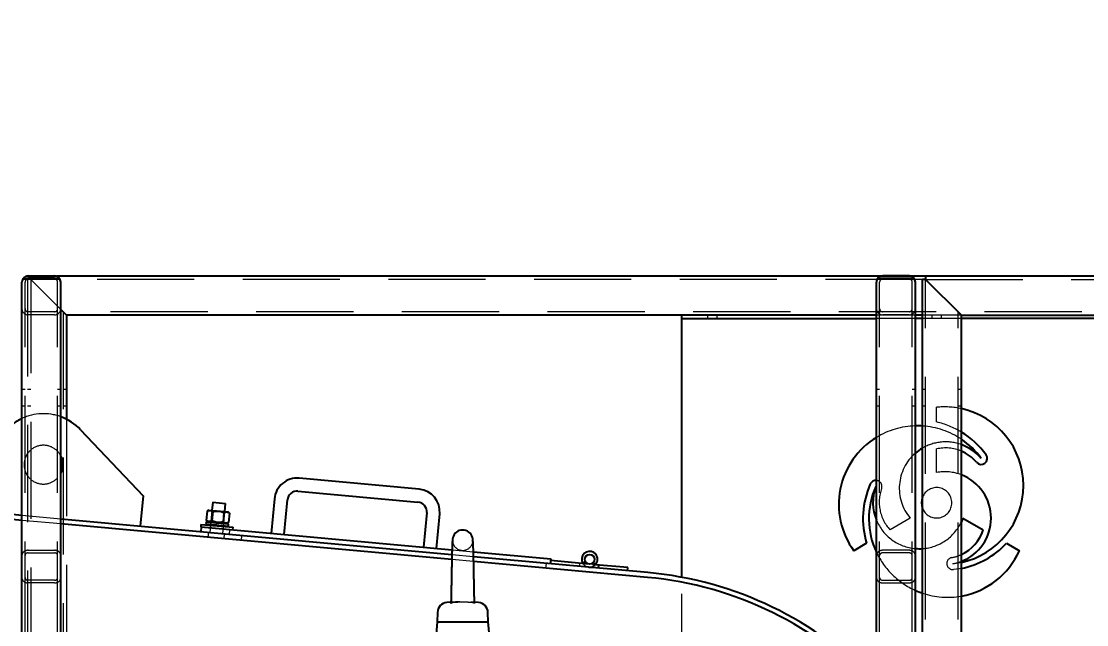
# Model space of a CAD drawing. Header units: millimetres. Extents: x 1293 to 41893, y 1011 to 26911.
# Drawn here: x 13086 to 13783, y 6858 to 7252 of the extents above; entities that cross this region are included whole.
import ezdxf

# ---------------------------------------------------------------- set-up
doc = ezdxf.new("R2010")
doc.units = ezdxf.units.MM
doc.header["$LTSCALE"] = 50
doc.linetypes.add('HIDDEN', pattern=[1.905, 1.27, -0.635])
doc.layers.add('CAPA_1', color=7, linetype='Continuous')
doc.styles.add('SLDTEXTSTYLE0', font='TXT', dxfattribs={"width": 0.75})
doc.dimstyles.new('SLDDIMSTYLE0', dxfattribs={"dimtxt": 100, "dimasz": 100, "dimexe": 0, "dimexo": 0.0625, "dimgap": 25, "dimtad": 2, "dimdec": 0, "dimlfac": 1.5, "dimrnd": 1e-09, "dimzin": 12, "dimdsep": 46, "dimtxsty": 'SLDTEXTSTYLE0', "dimsah": 1, "dimcen": 0.09, "dimadec": 0, "dimazin": 3, "dimtfac": 1, "dimtdec": 0, "dimtofl": 0, "dimtmove": 0, "dimatfit": 3, "dimfxl": 1, "dimfrac": 2, "dimtolj": 1, "dimtzin": 12, "dimarcsym": 0})

# ---------------------------------------------------------------- blocks, each defined once
blk = doc.blocks.new('_D_5')
at = {"layer": 'CAPA_1', "transparency": 16777216}
for p, q in [((11574.4, 7831.18), (17588.06, 7831.18)), ((17538.06, 7831.18), (17538.06, 4708.49)), ((16485.16, 4708.49), (17588.06, 4708.49))]:
    blk.add_line(p, q, dxfattribs=at)
for points in [[(17538.06, 7831.18), (17522.68, 7731.18), (17553.45, 7731.18)], [(17538.06, 4708.49), (17553.45, 4808.49), (17522.68, 4808.49)]]:
    blk.add_solid(points, dxfattribs=at)
at = {"layer": 'CAPA_1', "transparency": 16777216, "insert": (17409.15, 6122.06), "char_height": 100, "attachment_point": 1, "rotation": 90, "style": 'SLDTEXTSTYLE0'}
blk.add_mtext('4684', dxfattribs=at)
blk = doc.blocks.new('_D_15')
at = {"layer": 'CAPA_1', "transparency": 16777216}
for p, q in [((6530.12, 8742.38), (6530.12, 9415.65)), ((16745.16, 6492), (16745.16, 9415.65)), ((6530.12, 9365.65), (16745.16, 9365.65))]:
    blk.add_line(p, q, dxfattribs=at)
for points in [[(6530.12, 9365.65), (6630.12, 9350.26), (6630.12, 9381.03)], [(16745.16, 9365.65), (16645.16, 9381.03), (16645.16, 9350.26)]]:
    blk.add_solid(points, dxfattribs=at)
at = {"layer": 'CAPA_1', "transparency": 16777216, "insert": (11452.92, 9494.55), "char_height": 100, "attachment_point": 1, "style": 'SLDTEXTSTYLE0'}
blk.add_mtext('15323', dxfattribs=at)

msp = doc.modelspace()

# ---------------------------------------------------------------- linework, layer by layer
at = {"color": 7, "linetype": 'Continuous', "lineweight": 25}
for p, q in [((13090.5741497, 7085.7092249), (13107.8461497, 7085.7092249)), ((13090.5741497, 7085.2695323), (13107.8461497, 7085.2695323)), ((13648.1684069, 7085.5262403), (13109.0518924, 7085.5262403)), ((13666.6461497, 7085.7092249), (13649.3741497, 7085.7092249)), ((13666.6461497, 7085.2695323), (13649.3741497, 7085.2695323)), ((14277.0781497, 7085.5262403), (13667.8518924, 7085.5262403)), ((13677.425483, 7085.5262403), (13677.425483, 7083.4942403)), ((13086.5101497, 4848.3268323), (13086.5101497, 7081.6452249)), ((13111.9101497, 4848.3268323), (13111.9101497, 7081.6452249)), ((13645.3101497, 4848.3268323), (13645.3101497, 7081.6452249)), ((13670.7101497, 4848.3268323), (13670.7101497, 7081.6452249)), ((13675.393483, 6289.4929069), (13675.393483, 7083.4942403)), ((13677.425483, 7083.4942403), (13675.393483, 7083.4942403)), ((13677.425483, 7083.4942403), (13700.793483, 7060.1262403)), ((13115.6268163, 7060.1262403), (13111.9101497, 7063.8429069)), ((13115.6268163, 7060.1262403), (13115.6268163, 6992.0433342)), ((13645.3101497, 7060.1262403), (13115.6268163, 7060.1262403)), ((13517.9601497, 6888.5696649), (13517.9601497, 7060.1262403)), ((13517.9601497, 7057.8489069), (13645.3101497, 7057.8489069)), ((13675.393483, 7060.1262403), (13670.7101497, 7060.1262403)), ((13675.393483, 7057.8489069), (13670.7101497, 7057.8489069)), ((13700.793483, 6289.4929069), (13700.793483, 7060.1262403)), ((13700.793483, 7060.1262403), (14253.393483, 7060.1262403)), ((13810.4268163, 7057.8489069), (13700.793483, 7057.8489069)), ((13124.8722326, 6985.1515419), (13165.7092891, 6941.8730466)), ((13346.2687023, 6946.2153169), (13267.7619176, 6953.3832458)), ((13165.7092891, 6941.8730466), (13163.890787, 6921.9558919)), ((13251.6594186, 6939.9751607), (13249.5908725, 6917.3193972)), ((13258.022468, 6916.5495647), (13260.0910141, 6939.2053281)), ((13266.9920851, 6944.9516503), (13345.4988698, 6937.7837214)), ((13207.6489028, 6931.9530356), (13207.083383, 6925.7591775)), ((13208.728135, 6932.4513263), (13207.6489028, 6931.9530356)), ((13208.728135, 6932.4513263), (13221.2812776, 6931.3051829)), ((13211.2994454, 6931.619542), (13210.7339595, 6925.4260548)), ((13211.286378, 6937.7117077), (13210.7889086, 6932.2631709)), ((13211.286378, 6937.7117077), (13219.7179735, 6936.9418752)), ((13219.2205041, 6931.4933383), (13219.7179735, 6936.9418752)), ((13086.5101497, 6929.0209999), (13080.431483, 6929.5760022)), ((13086.5101497, 6925.8327935), (13080.431483, 6926.3877958)), ((13367.6803358, 6903.3492325), (13111.9101497, 6926.7018959)), ((13206.9475003, 6924.6433882), (13206.8389539, 6923.4545332)), ((13207.5225895, 6925.1222483), (13206.9475003, 6924.6433882)), ((13221.6184764, 6923.3038795), (13206.9475003, 6924.6433882)), ((13207.083383, 6925.7591775), (13208.0545316, 6925.0736803)), ((13207.5225895, 6925.1222483), (13221.1396162, 6923.8789688)), ((13218.6018497, 6930.9528083), (13218.0363638, 6924.7593212)), ((13222.2524261, 6930.6196857), (13221.2812776, 6931.3051829)), ((13222.2524261, 6930.6196857), (13221.6869064, 6924.4258275)), ((13351.245192, 6930.8826504), (13349.1766459, 6908.226887)), ((13357.6082413, 6907.4570544), (13359.6767874, 6930.1128179)), ((13701.8261692, 6927.3097814), (13700.793483, 6924.8077776)), ((13701.8261692, 6927.3097814), (13715.090793, 6919.6514473)), ((13367.6114923, 6900.1673117), (13111.9101497, 6923.5136895)), ((13203.5868331, 6923.2200948), (13203.4328665, 6921.5337757)), ((13203.4328665, 6921.5337757), (13367.758214, 6906.5303284)), ((13203.5868331, 6923.2200948), (13224.6658218, 6921.2955135)), ((13203.7250964, 6918.3188878), (13204.0137836, 6921.4807361)), ((13206.8389539, 6923.4545332), (13207.3178141, 6922.8794439)), ((13206.8389539, 6923.4545332), (13221.50993, 6922.1150246)), ((13220.6076741, 6923.9275369), (13221.6869064, 6924.4258275)), ((13220.9348408, 6921.6361644), (13221.50993, 6922.1150246)), ((13221.6184764, 6923.3038795), (13221.1396162, 6923.8789688)), ((13221.50993, 6922.1150246), (13221.6184764, 6923.3038795)), ((13224.5118552, 6919.6091944), (13224.6658218, 6921.2955135)), ((13638.8603404, 6910.8550405), (13630.4335929, 6905.9898556)), ((13638.8572486, 6910.8665263), (13638.8603404, 6910.8550405)), ((13730.3514983, 6910.8406749), (13738.7533639, 6905.9898556)), ((13381.7585522, 6905.2520512), (13432.2643761, 6900.6407026)), ((13495.8433649, 6891.6475243), (13381.8370048, 6902.0566818)), ((13495.5546777, 6888.485676), (13381.9013485, 6898.8626006)), ((13432.2643761, 6900.6407026), (13431.9756889, 6897.4788543)), ((13457.4552352, 6897.1929396), (13432.1604487, 6899.5024372)), ((13453.2247077, 6897.7683718), (13454.9883037, 6898.7777049)), ((13453.2247077, 6897.7683718), (13453.3453188, 6897.5681885)), ((13482.7500216, 6894.8834419), (13461.5651515, 6896.8176906)), ((13463.594172, 6894.5919822), (13463.7789318, 6896.6155652)), ((13482.5652618, 6892.859859), (13482.7500216, 6894.8834419)), ((13367.3809697, 6887.8815497), (13367.3763342, 6887.6247623)), ((13382.3870784, 6871.393864), (13382.3815523, 6871.4892488)), ((13358.2373814, 6865.6283915), (13358.0768228, 6859.4969069)), ((13391.4101562, 6859.4969069), (13391.2495976, 6865.6283915)), ((13358.0768228, 6859.4969069), (13356.4087056, 6840.4302403)), ((13358.0768228, 6859.4969069), (13391.4101562, 6859.4969069)), ((13393.0782733, 6840.4302403), (13391.4101562, 6859.4969069))]:
    msp.add_line(p, q, dxfattribs=at)
at = {"color": 1, "linetype": 'HIDDEN', "lineweight": 18}
for p, q in [((13092.2588163, 7085.5262403), (13092.2588163, 6289.4929069)), ((13109.0518924, 7085.5262403), (13092.2588163, 7085.5262403)), ((13667.8518924, 7085.5262403), (13648.1684069, 7085.5262403)), ((13087.0732926, 7083.7092249), (13111.3470067, 7083.7092249)), ((13111.2730366, 7083.8298396), (13087.1472627, 7083.8298396)), ((13088.5421497, 4848.3268323), (13088.5421497, 7081.6452249)), ((13675.393483, 7083.4942403), (13090.2268163, 7083.4942403)), ((13090.2268163, 7083.4942403), (13090.2268163, 6289.4929069)), ((13090.5741497, 7083.6772249), (13107.8461497, 7083.6772249)), ((13111.5628163, 7064.1902403), (13092.2588163, 7083.4942403)), ((13109.8781497, 4848.3268323), (13109.8781497, 7081.6452249)), ((13670.1470067, 7083.7092249), (13645.8732926, 7083.7092249)), ((13670.0730366, 7083.8298396), (13645.9472627, 7083.8298396)), ((13647.3421497, 4848.3268323), (13647.3421497, 7081.6452249)), ((13649.3741497, 7083.6772249), (13666.6461497, 7083.6772249)), ((13668.6781497, 4848.3268323), (13668.6781497, 7081.6452249)), ((13677.425483, 6289.4929069), (13677.425483, 7083.4942403)), ((13677.425483, 7083.4942403), (14276.761483, 7083.4942403)), ((13111.5628163, 7064.1902403), (13111.9101497, 7063.8429069)), ((13107.8461497, 7062.3412249), (13090.5741497, 7062.3412249)), ((13107.8461497, 7060.3092249), (13090.5741497, 7060.3092249)), ((13113.5948163, 7062.1582403), (13113.5948163, 6289.4929069)), ((14255.7421497, 7062.1582403), (13113.5948163, 7062.1582403)), ((13534.7851497, 7060.1262403), (13534.7851497, 7057.8489069)), ((13541.1351497, 7057.8489069), (13541.1351497, 7060.1262403)), ((13670.7101497, 7060.1262403), (13645.3101497, 7060.1262403)), ((13670.7101497, 7057.8489069), (13645.3101497, 7057.8489069)), ((13666.6461497, 7062.3412249), (13649.3741497, 7062.3412249)), ((13666.6461497, 7060.3092249), (13649.3741497, 7060.3092249)), ((13700.793483, 7060.1262403), (13675.393483, 7060.1262403)), ((13700.793483, 7057.8489069), (13675.393483, 7057.8489069)), ((13681.4518163, 7060.1262403), (13681.4518163, 7057.8489069)), ((13687.8018163, 7057.8489069), (13687.8018163, 7060.1262403)), ((13698.761483, 6289.4929069), (13698.761483, 7062.1582403)), ((13088.5421497, 7011.4542249), (13086.5101497, 7011.4542249)), ((13092.2588163, 7011.4512403), (13090.2268163, 7011.4512403)), ((13111.9101497, 7011.4542249), (13109.8781497, 7011.4542249)), ((13115.6268163, 7011.4512403), (13113.5948163, 7011.4512403)), ((13647.3421497, 7011.4542249), (13645.3101497, 7011.4542249)), ((13670.7101497, 7011.4542249), (13668.6781497, 7011.4542249)), ((13677.425483, 7011.4512403), (13675.393483, 7011.4512403)), ((13700.793483, 7011.4512403), (13698.761483, 7011.4512403)), ((13086.5101497, 7000.8708915), (13088.5421497, 7000.8708915)), ((13090.2268163, 7000.8679069), (13092.2588163, 7000.8679069)), ((13109.8781497, 7000.8708915), (13111.9101497, 7000.8708915)), ((13113.5948163, 7000.8679069), (13115.6268163, 7000.8679069)), ((13645.3101497, 7000.8708915), (13647.3421497, 7000.8708915)), ((13668.6781497, 7000.8708915), (13670.7101497, 7000.8708915)), ((13675.393483, 7000.8679069), (13677.425483, 7000.8679069)), ((13684.5934784, 6990.199486), (13684.5934784, 6999.797529)), ((13698.761483, 7000.8679069), (13700.793483, 7000.8679069)), ((13115.6268163, 6992.0433342), (13115.6268163, 6289.4929069)), ((13684.5934784, 6957.1576774), (13684.5934784, 6972.5263742)), ((13210.7889086, 6932.2631709), (13209.467876, 6917.794553)), ((13217.8994714, 6917.0247205), (13219.2205041, 6931.4933383)), ((13111.9101497, 6926.7018959), (13086.5101497, 6929.0209999)), ((13111.9101497, 6923.5136895), (13086.5101497, 6925.8327935)), ((13209.554604, 6924.9367187), (13210.0334642, 6924.3616294)), ((13213.5585085, 6924.0397812), (13213.658669, 6924.562004)), ((13213.7120381, 6924.5571312), (13213.6160083, 6924.0345313)), ((13213.8593582, 6924.5436804), (13213.8632897, 6924.0119537)), ((13213.8965999, 6924.0089124), (13213.8967992, 6924.5402619)), ((13667.3607876, 6927.3097814), (13654.1731041, 6919.6958687)), ((13208.4139265, 6917.8907821), (13208.1252393, 6914.7289338)), ((13209.9249178, 6923.1727745), (13209.3498286, 6922.6939143)), ((13209.8262137, 6922.6504188), (13209.6722472, 6920.9640997)), ((13210.0334642, 6924.3616294), (13209.9249178, 6923.1727745)), ((13213.5585085, 6924.0397812), (13213.4499621, 6922.8509263)), ((13213.4538935, 6922.3191996), (13213.4499621, 6922.8509263)), ((13213.5074619, 6922.8456764), (13213.5072626, 6922.3143268)), ((13213.6160083, 6924.0345313), (13213.5074619, 6922.8456764)), ((13213.7547433, 6922.8230988), (13213.6545828, 6922.300876)), ((13213.6920238, 6922.2974575), (13213.7880535, 6922.8200574)), ((13213.7547433, 6922.8230988), (13213.8632897, 6924.0119537)), ((13213.7880535, 6922.8200574), (13213.8965999, 6924.0089124)), ((13218.2724746, 6920.1788705), (13218.4264411, 6921.8651896)), ((13218.4239661, 6922.3967833), (13218.5325124, 6923.5856382)), ((13218.9028262, 6921.821694), (13218.4239661, 6922.3967833)), ((13218.5325124, 6923.5856382), (13219.1076017, 6924.0644984)), ((13222.2729466, 6916.6254078), (13222.5616339, 6919.7872561)), ((13654.1626124, 6919.7030822), (13654.1731041, 6919.6958687)), ((13218.6647337, 6913.7666431), (13218.9534209, 6916.9284914)), ((13229.9926154, 6912.7323701), (13230.2813026, 6915.8942184)), ((13090.5741497, 6906.2466111), (13107.8461497, 6906.2466111)), ((13090.5741497, 6904.5415606), (13107.8461497, 6904.5415606)), ((13367.758214, 6906.5303284), (13381.7585522, 6905.2520512)), ((13666.6461497, 6906.2466111), (13649.3741497, 6906.2466111)), ((13666.6461497, 6904.5415606), (13649.3741497, 6904.5415606)), ((13381.9013485, 6898.8626006), (13367.6114923, 6900.1673117)), ((13381.8370048, 6902.0566818), (13367.6803358, 6903.3492325)), ((13429.1641621, 6894.5473495), (13429.4528493, 6897.7091978)), ((13451.1315386, 6897.770314), (13450.9467787, 6895.746731)), ((13461.5651515, 6896.8176906), (13457.4552352, 6897.1929396)), ((13460.1683727, 6898.3047475), (13461.7200209, 6896.9927216)), ((13107.8461497, 6886.6385309), (13090.5741497, 6886.6385309)), ((13107.8461497, 6884.9334804), (13090.5741497, 6884.9334804)), ((13517.9601497, 6718.9262403), (13517.9601497, 6888.5696649)), ((13649.3741497, 6886.6385309), (13666.6461497, 6886.6385309)), ((13649.3741497, 6884.9334804), (13666.6461497, 6884.9334804)), ((13382.4265043, 6872.2819226), (13379.9946879, 6872.4000176)), ((13382.3814773, 6871.4892883), (13382.3869155, 6871.3934024))]:
    msp.add_line(p, q, dxfattribs=at)
at = {"color": 1, "linetype": 'HIDDEN', "lineweight": 18, "flags": 128}
for points in [[(13700.793483, 6898.3282299), (13698.7415725, 6897.9283574), (13695.2616172, 6897.445044)], [(13700.793483, 6894.4029302), (13699.579311, 6894.17399), (13695.6625149, 6893.6238698)]]:
    msp.add_lwpolyline(points, dxfattribs=at)
at = {"color": 7, "linetype": 'Continuous', "lineweight": 25, "flags": 128}
for points in [[(13367.0528289, 6872.2814811), (13366.9702769, 6872.2766859), (13364.383778, 6872.1003915)], [(13385.103201, 6872.1003915), (13382.5167021, 6872.2766859), (13382.4265043, 6872.2819226)]]:
    msp.add_lwpolyline(points, dxfattribs=at)
at = {"color": 7, "linetype": 'Continuous', "lineweight": 25}
msp.add_circle((13457.7439224, 6900.3547879), 3.175, dxfattribs=at)
for centre, radius, start, end in [((13090.5741497, 7081.6452249), 4.064, 90, 180.0000198478), ((13090.432664, 7080.8079694), 4.4638057, 88.1836373927, 137.3925460889), ((13107.9876353, 7080.8079694), 4.4638057, 42.6074539111, 91.8163626073), ((13107.8461497, 7081.6452249), 4.064, 0, 89.999981276), ((13649.3741497, 7081.6452249), 4.064, 90, 180.0000198478), ((13649.232664, 7080.8079694), 4.4638057, 88.1836373926, 137.3925460889), ((13666.7876353, 7080.8079694), 4.4638057, 42.6074539112, 91.8163626073), ((13666.6461497, 7081.6452249), 4.064, 0, 89.999981276), ((13689.9275478, 6948.6212865), 51.453475, 282.1915012271, 77.8084987729), ((13100.628095, 6962.2750715), 33.3333333, 115.0581813282, 127.2935148632), ((13100.628095, 6962.2750715), 33.3333333, 43.3374669735, 70.2168233921), ((13672.0864843, 6936.1974164), 51.453475, 86.3149668182, 91.5327938794), ((13672.0864843, 6936.1974164), 55.431475, 35.950419192, 58.8096698154), ((13672.0864843, 6936.1974164), 51.453475, 121.3590164106, 215.9504191988), ((13672.0864843, 6936.1974164), 51.453475, 35.950419192, 56.0878244952), ((13690.5500816, 6946.8573793), 30.329061, 40.1294776815, 70.2606285457), ((13100.628095, 6962.2750715), 12.7, 332.666730634, 27.3332693661), ((13690.5500816, 6946.8573793), 30.329061, 119.9826989077, 130.855671061), ((13690.5500816, 6946.8573793), 26.351061, 40.1294776815, 67.1246105084), ((13713.7393756, 6966.4049773), 3.978, 220.1294776815, 35.950419192), ((13266.4147107, 6938.6279537), 14.8166667, 84.7831702053, 174.7831702053), ((13689.9275478, 6927.3013607), 30.329061, 290.9938724146, 69.0061275854), ((13344.9214953, 6931.4600248), 14.8166667, 354.7831702053, 84.7831256555), ((13691.8779098, 6927.0361864), 55.431475, 155.950419192, 196.9600829798), ((13691.7664031, 6926.9585372), 51.453475, 155.9504191954, 205.4609042833), ((13644.890949, 6948.004868), 3.978, 83.9509540826, 155.950419192), ((13673.3028058, 6937.6185001), 30.329061, 160.1294776816, 202.6365600725), ((13266.4147107, 6938.6279537), 6.35, 84.7831702053, 174.7831702053), ((13684.6268163, 6937.3300939), 9.9492987, 158.1311056672, 201.8689021555), ((13344.9214953, 6931.4600248), 6.35, 354.7831702053, 84.7831702053), ((13374.7434895, 6912.8302403), 6.6666667, 16.2862951368, 165.3136218684), ((13689.916055, 6927.4367529), 26.351061, 294.3801560463, 342.8157392297), ((13689.916055, 6948.7566787), 55.431475, 281.3167013725, 316.8417469014), ((13457.7439224, 6900.3547879), 5.207, 264.7831702053, 209.7831702053), ((13673.3028058, 6937.6185001), 30.329061, 265.0961299972, 273.9527122123), ((13691.7664031, 6926.9585372), 51.453475, 280.1043574065, 335.9504191954), ((13474.3388204, 6656.1188715), 236.5083333, 43.7057592639, 84.7831702053), ((13474.3388204, 6656.1188715), 233.3333333, 42.8838901318, 84.7831702053), ((13691.7664031, 6926.9585372), 51.453475, 245.8435898248, 251.4453981394), ((13364.9017636, 6865.4538785), 6.6666667, 94.4562494839, 178.5), ((13384.5852154, 6865.4538785), 6.6666667, 1.5, 85.5437505161)]:
    msp.add_arc(centre, radius, start, end, dxfattribs=at)
at = {"color": 1, "linetype": 'HIDDEN', "lineweight": 18}
for centre, radius, start, end in [((13090.5741497, 7081.6452249), 2.032, 90, 180), ((13107.8461497, 7081.6452249), 2.032, 0, 90), ((13649.3741497, 7081.6452249), 2.032, 90, 180), ((13666.6461497, 7081.6452249), 2.032, 0, 90), ((13090.5741497, 7064.3732249), 4.064, 180, 270), ((13090.5741497, 7064.3732249), 2.032, 180, 270), ((13107.8461497, 7064.3732249), 2.032, 270, 0), ((13107.8461497, 7064.3732249), 4.064, 270, 0), ((13649.3741497, 7064.3732249), 4.064, 180, 270), ((13649.3741497, 7064.3732249), 2.032, 180, 270), ((13666.6461497, 7064.3732249), 2.032, 270, 0), ((13666.6461497, 7064.3732249), 4.064, 270, 0), ((13100.628095, 6962.2750715), 33.3333333, 70.2168233921, 115.0581813282), ((13689.9275478, 6948.6212865), 51.453475, 77.8084987729, 95.9504191947), ((13672.0864843, 6936.1974164), 51.453475, 91.5327938794, 121.3590164106), ((13672.0864843, 6936.1974164), 51.453475, 56.0878244952, 86.3149668182), ((13672.0864843, 6936.1974164), 55.431475, 58.8096698154, 76.9600829798), ((13100.628095, 6962.2750715), 12.7, 27.3332693661, 332.6667443043), ((13690.5500816, 6946.8573793), 30.329061, 70.2606285457, 119.9826989077), ((13690.5500816, 6946.8573793), 30.329061, 130.855671061, 220.1294776815), ((13690.5500816, 6946.8573793), 26.351061, 67.1246105084, 103.0645087456), ((13689.9275478, 6927.3013607), 30.329061, 69.0061275854, 100.1294776815), ((13644.890949, 6948.004868), 3.978, 340.1294776815, 83.9509540826), ((13673.4143124, 6937.6961493), 26.351061, 160.1294776815, 223.0645087456), ((13684.6268163, 6937.3300939), 9.9492987, 201.8688943328, 158.1311056672), ((13673.3028058, 6937.6185001), 30.329061, 202.6365600725, 265.0961299972), ((13673.3028058, 6937.6185001), 30.329061, 273.9527122123, 335.0143662756), ((13374.7434895, 6912.8302403), 6.6666667, 165.3136147592, 16.2863077265), ((13691.7664031, 6926.9585372), 51.453475, 205.4609042833, 245.8435898248), ((13457.7439224, 6900.3547879), 5.207, 212.355039525, 264.7831702053), ((13695.2501244, 6897.5804362), 3.978, 100.1294776815, 275.950419192), ((13689.916055, 6927.4367529), 26.351061, 280.1294776815, 294.3801560463), ((13689.9275478, 6927.3013607), 30.329061, 280.1294776815, 290.9938724146), ((13691.7664031, 6926.9585372), 51.453475, 251.4453981394, 280.1043574065), ((13374.7434895, 6739.170131), 133.3333333, 90.7716754963, 93.3066532048)]:
    msp.add_arc(centre, radius, start, end, dxfattribs=at)
for centre, major_axis, start_param, end_param in [((13090.5741497, 6902.8365102), (4.064, 0), 1.5707963268, 3.1415926536), ((13090.5741497, 6902.8365102), (2.032, 0), 1.5707963268, 3.1415926536), ((13107.8461497, 6902.8365102), (4.064, 0), 0, 1.5707963268), ((13107.8461497, 6902.8365102), (2.032, 0), 0, 1.5707963268), ((13649.3741497, 6902.8365102), (4.064, 0), 1.5707963268, 3.1415926536), ((13649.3741497, 6902.8365102), (2.032, 0), 1.5707963268, 3.1415926536), ((13666.6461497, 6902.8365102), (4.064, 0), 0, 1.5707963268), ((13666.6461497, 6902.8365102), (2.032, 0), 0, 1.5707963268), ((13090.5741497, 6888.3435813), (4.064, 0), 3.1415926536, 4.7123889804), ((13090.5741497, 6888.3435813), (2.032, 0), 3.1415926536, 4.7123889804), ((13107.8461497, 6888.3435813), (4.064, 0), 4.7123889804, 6.2831853072), ((13107.8461497, 6888.3435813), (2.032, 0), 4.7123889804, 6.2831853072), ((13649.3741497, 6888.3435813), (4.064, 0), 3.1415926536, 4.7123889804), ((13649.3741497, 6888.3435813), (2.032, 0), 3.1415926536, 4.7123889804), ((13666.6461497, 6888.3435813), (4.064, 0), 4.7123889804, 6.2831853072), ((13666.6461497, 6888.3435813), (2.032, 0), 4.7123889804, 6.2831853072)]:
    msp.add_ellipse(centre, major_axis=major_axis, ratio=0.8390996312, start_param=start_param, end_param=end_param, dxfattribs=at)
at = {"color": 7, "linetype": 'Continuous', "lineweight": 25}
for points, knots in [([(13207.6489028, 6931.9530356), (13207.9806419, 6932.0872206), (13208.6513145, 6932.3585004), (13209.6113968, 6932.3924289), (13210.5024647, 6932.132455), (13211.0321674, 6931.7915541), (13211.2994454, 6931.619542)], [0, 0, 0, 0, 0.2646061211, 0.5349506065, 0.7653448938, 1, 1, 1, 1]), ([(13211.2994454, 6931.619542), (13212.2007143, 6931.7556102), (13213.7161032, 6931.9843946), (13215.8831959, 6931.7847911), (13217.411667, 6931.3971225), (13218.3043708, 6931.0638619), (13218.6018497, 6930.9528083)], [0, 0, 0, 0, 0.3661794341, 0.6156922034, 0.8719357593, 1, 1, 1, 1]), ([(13210.7339595, 6925.4260548), (13210.4022069, 6925.291839), (13209.7315079, 6925.020497), (13208.7714059, 6924.9864709), (13207.8803393, 6925.2463529), (13207.3506529, 6925.587195), (13207.083383, 6925.7591775)], [0, 0, 0, 0, 0.2646176718, 0.5349733347, 0.76535622725, 1, 1, 1, 1]), ([(13218.0363638, 6924.7593212), (13217.7236872, 6924.7039746), (13216.8010421, 6924.5406582), (13215.2282796, 6924.43344), (13213.0596727, 6924.6244294), (13211.595684, 6925.1290361), (13210.7339595, 6925.4260548)], [0, 0, 0, 0, 0.12806477444, 0.37789303104, 0.63381903979, 1, 1, 1, 1]), ([(13221.6869064, 6924.4258275), (13221.3551673, 6924.2916426), (13220.6844947, 6924.0203627), (13219.7244124, 6923.9864343), (13218.8333445, 6924.2464081), (13218.3036418, 6924.5873091), (13218.0363638, 6924.7593212)], [0, 0, 0, 0, 0.2646061211, 0.5349506065, 0.7653448938, 1, 1, 1, 1]), ([(13218.6018497, 6930.9528083), (13218.9336023, 6931.0870242), (13219.6043013, 6931.3583662), (13220.5644032, 6931.3923923), (13221.4554698, 6931.1325103), (13221.9851563, 6930.7916682), (13222.2524261, 6930.6196857)], [0, 0, 0, 0, 0.2646176718, 0.5349733347, 0.7653562273, 1, 1, 1, 1]), ([(13368.2946744, 6914.5205742), (13368.2429276, 6914.3188778), (13368.145158, 6913.9377959), (13368.0384473, 6913.1948151), (13367.9552118, 6912.1468247), (13367.8922564, 6910.8885574), (13367.8427905, 6909.5015291), (13367.8057601, 6908.2582219), (13367.7734048, 6907.117465), (13367.7424037, 6905.9437828), (13367.6994977, 6904.2314597), (13367.6445979, 6901.8602182), (13367.5905344, 6899.2094222), (13367.5452795, 6896.7345913), (13367.4990918, 6894.30995), (13367.4426187, 6891.28472), (13367.4025588, 6889.0733158), (13367.3808873, 6887.8770006)], [0, 0, 0, 0, 0.0758522712, 0.1433141137, 0.2042105393, 0.283294037, 0.3480624425, 0.3993937807, 0.4424998553, 0.4863874051, 0.5312849434, 0.6234608222, 0.7158313746, 0.7659168614, 0.8298556075, 0.9079560677, 1, 1, 1, 1]), ([(13382.1077944, 6887.7829787), (13382.0927876, 6888.4784554), (13382.0594693, 6890.0225715), (13382.0041052, 6892.5820789), (13381.9615174, 6895.4329704), (13381.9155614, 6898.1777613), (13381.8721439, 6900.4083093), (13381.8395876, 6901.9496861), (13381.8129018, 6903.156985), (13381.7824135, 6904.4266242), (13381.7369686, 6906.082136), (13381.6808496, 6907.7831738), (13381.6164714, 6909.3997568), (13381.5471912, 6910.8423336), (13381.464861, 6912.2143535), (13381.3695717, 6913.4486678), (13381.2584842, 6914.3052864), (13381.1795342, 6914.574173), (13381.138255, 6914.7147611)], [0, 0, 0, 0, 0.0532106363, 0.1181396979, 0.1956996658, 0.2722223721, 0.3334159129, 0.3789404532, 0.4047641857, 0.4416407582, 0.4938657981, 0.561798685, 0.6160313845, 0.6775419699, 0.7465766084, 0.8233156196, 0.9076201143, 1, 1, 1, 1]), ([(13367.3763342, 6887.6247623), (13367.359391, 6886.6857896), (13367.327184, 6884.9009125), (13367.2842045, 6882.5248428), (13367.2494724, 6880.6411722), (13367.2131583, 6878.8533894), (13367.1708088, 6876.9198075), (13367.1300097, 6875.0353159), (13367.090998, 6873.3829136), (13367.061252, 6872.1948999), (13367.0426565, 6871.5619974), (13367.0364212, 6871.3497762)], [0, 0, 0, 0, 0.1510361357, 0.2871020179, 0.3946215084, 0.4738621613, 0.5994581803, 0.7363850415, 0.834235003, 0.9444166277, 1, 1, 1, 1]), ([(13382.446104, 6871.4922034), (13382.4365419, 6871.8305657), (13382.4113953, 6872.7203943), (13382.3710396, 6874.3984491), (13382.3251414, 6876.4485166), (13382.2801829, 6878.6193193), (13382.2358926, 6880.8650733), (13382.1924878, 6883.1571884), (13382.1498668, 6885.4628509), (13382.1217595, 6887.0128524), (13382.1078756, 6887.7784934)], [0, 0, 0, 0, 0.0855503621, 0.2249811546, 0.3614896163, 0.4950992673, 0.6257627049, 0.7534651272, 0.8782212938, 1, 1, 1, 1])]:
    msp.add_open_spline(points, degree=3, knots=knots, dxfattribs=at)
at = {"color": 1, "linetype": 'HIDDEN', "lineweight": 18}
for points, knots in [([(13367.0374232, 6871.3819557), (13367.053751, 6871.5114533), (13367.0882154, 6871.784795), (13367.2251991, 6871.9224517), (13367.4254742, 6872.0726234), (13367.7227305, 6872.119647), (13367.8771117, 6872.1440689)], [0, 0, 0, 0, 0.2139136885, 0.4515257165, 0.7151476335, 1, 1, 1, 1]), ([(13367.8771117, 6872.1440689), (13368.38715, 6872.1961058), (13369.3035569, 6872.2896026), (13370.732498, 6872.3806234), (13371.8837987, 6872.4320029), (13372.7520902, 6872.4587713), (13373.4182221, 6872.4742183), (13373.9408047, 6872.4814481), (13374.4431346, 6872.485428), (13375.0019075, 6872.4865332), (13375.7401035, 6872.4828144), (13376.787803, 6872.4686797), (13378.1397453, 6872.4288132), (13379.8350744, 6872.3350058), (13380.9822209, 6872.211581), (13381.6097095, 6872.1440678)], [0, 0, 0, 0, 0.13921169961, 0.25012745699, 0.33343715233, 0.38813346233, 0.42430234363, 0.45881298414, 0.48348678032, 0.5127170606, 0.55564404969, 0.61400379339, 0.71546906438, 0.84436174281, 1, 1, 1, 1]), ([(13381.6097095, 6872.1440678), (13381.7631179, 6872.1200828), (13382.0588327, 6872.0738487), (13382.2601603, 6871.9243081), (13382.3980347, 6871.7872519), (13382.4329806, 6871.5127012), (13382.4495441, 6871.3825714)], [0, 0, 0, 0, 0.2842666148, 0.5479608133, 0.7857453364, 1, 1, 1, 1])]:
    msp.add_open_spline(points, degree=3, knots=knots, dxfattribs=at)

# ---------------------------------------------------------------- dimensions: what is measured, and where the dimension line sits
at = {"layer": 'CAPA_1'}
dim = msp.add_linear_dim(base=(16745.1618891, 9365.6463094), p1=(6530.1246702, 8678.8772747), p2=(16745.1618891, 6428.5014528), dimstyle='SLDDIMSTYLE0', dxfattribs=at)
dim.commit()
dim.dimension.update_dxf_attribs({"geometry": '_D_15', "text_midpoint": (11637.6432797, 9365.6463094), "dimtype": 160})
dim = msp.add_linear_dim(base=(17538.0605071, 4708.4929069), p1=(11510.8968592, 7831.1769069), p2=(16421.6646746, 4708.4929069), angle=90, dimstyle='SLDDIMSTYLE0', dxfattribs=at)
dim.commit()
dim.dimension.update_dxf_attribs({"geometry": '_D_5', "text_midpoint": (17538.0605071, 6269.8349069), "dimtype": 160})

doc.saveas('drawing.dxf')
